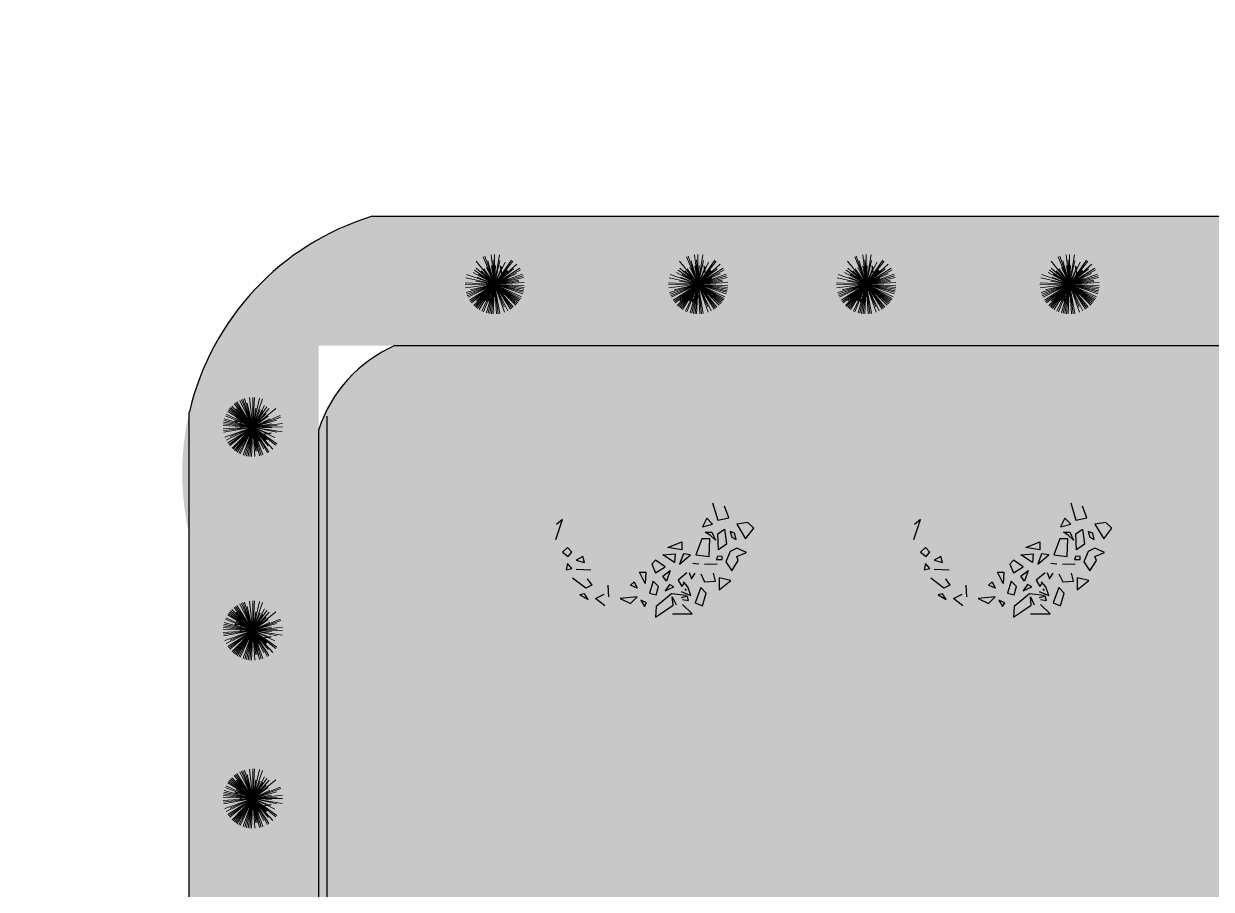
# Model space of a CAD drawing. Header units: millimetres. Extents: x -1544140 to 7445918, y -1294905 to 2019878.
# Drawn here: x 2047460 to 2049811, y 28277 to 29990 of the extents above; entities that cross this region are included whole.
import ezdxf

# ---------------------------------------------------------------- set-up
doc = ezdxf.new("R2010")
doc.units = ezdxf.units.MM
doc.header["$MEASUREMENT"] = 0
doc.layers.add('marc det', color=74, linetype='Continuous', lineweight=18)
picture_1 = doc.add_image_def('image5.png', size_in_pixel=(1482, 826))

msp = doc.modelspace()

# ---------------------------------------------------------------- hatches: boundary and pattern name
at = {"true_color": 0x8dc133, "transparency": 33554687}
h = msp.add_hatch(color=65, dxfattribs=at)
h.dxf.hatch_style = 1
h.paths.add_polyline_path([(2051695.9, 26910.2, -0.388077), (2051418.7, 26598), (2048355.9, 26598, -0.416277), (2047787.9, 27008.6), (2047787.9, 28978.7, -0.394381), (2048149.8, 29609), (2051192.1, 29609, -0.352206), (2051695.9, 29213.3)])
h.paths.add_polyline_path([(2048044, 26854.1), (2048044, 29352.9), (2051439.8, 29352.9), (2051439.8, 26854.1)], flags=16)
at = {"true_color": 0xb8d93f, "transparency": 33554687}
h = msp.add_hatch(color=63, dxfattribs=at)
h.dxf.hatch_style = 1
h.paths.add_polyline_path([(2051399.8, 26854.1, 0.351898), (2051439.8, 26907.7), (2051439.8, 29178.9, 0.326949), (2051193.8, 29352.9), (2048194.7, 29352.9, 0.386529), (2048044, 29013.2), (2048044, 27032.3, 0.417198), (2048331.2, 26854.1)])
at = {"layer": 'marc det'}
for points in [[(2048607, 29178.9), (2048568.5, 29168.5), (2048555.8, 29152.3), (2048532.6, 29119.7), (2048508.2, 29116.8), (2048504.9, 29088.7), (2048514.3, 29076.8), (2048507.3, 29058.9), (2048480.3, 29008.3), (2048489, 28990.8), (2048503.8, 28969), (2048504.1, 28949.8), (2048474.6, 28938.5), (2048515.7, 28935.6), (2048510.6, 28916.7), (2048523.9, 28902.9), (2048525.6, 28885.3), (2048545.8, 28863.2), (2048552.4, 28838.4), (2048571.1, 28824.2), (2048584.6, 28826.9), (2048602.5, 28816.7), (2048610.6, 28793.5), (2048616.3, 28764.4), (2048622.6, 28786.3), (2048642, 28803.8), (2048666.4, 28796.3), (2048682.6, 28785.7), (2048702.4, 28792.3), (2048723.5, 28792.4), (2048737.1, 28777.2), (2048742.4, 28794.7), (2048764.6, 28807.3), (2048787.7, 28806.4), (2048811.8, 28818), (2048819.1, 28834.5), (2048831.9, 28841.2), (2048848.9, 28844.5), (2048854.9, 28867.7), (2048866.4, 28880.9), (2048897.4, 28884.3), (2048921.3, 28879.4), (2048900.9, 28893.2), (2048885.7, 28908.1), (2048886.5, 28922), (2048900.3, 28941.2), (2048911.7, 28964), (2048909.7, 28982.9), (2048913, 29028.9), (2048951.3, 29048.8), (2048904.4, 29045.7), (2048891.4, 29067.2), (2048889.2, 29087.4), (2048875, 29114.8), (2048858, 29129.3), (2048850.2, 29151.1), (2048832.8, 29158.7), (2048810.3, 29174.9), (2048791.7, 29173.1), (2048792.2, 29204.3), (2048772.3, 29179.8), (2048765, 29199), (2048755.3, 29203.9), (2048731.7, 29210.8), (2048726.8, 29205.2), (2048683.4, 29202.1), (2048671.4, 29209.4), (2048650.1, 29201.1), (2048633.8, 29203.4), (2048617.3, 29224.8), (2048601.9, 29249.3), (2048608.3, 29225.8), (2048614.8, 29192.8)], [(2049315.7, 29178.9), (2049277.2, 29168.5), (2049264.6, 29152.3), (2049241.4, 29119.7), (2049217, 29116.8), (2049213.7, 29088.7), (2049223.1, 29076.8), (2049216, 29058.9), (2049189, 29008.3), (2049197.7, 28990.8), (2049212.6, 28969), (2049212.8, 28949.8), (2049183.4, 28938.5), (2049224.4, 28935.6), (2049219.3, 28916.7), (2049232.6, 28902.9), (2049234.3, 28885.3), (2049254.5, 28863.2), (2049261.2, 28838.4), (2049279.8, 28824.2), (2049293.4, 28826.9), (2049311.2, 28816.7), (2049319.3, 28793.5), (2049325, 28764.4), (2049331.3, 28786.3), (2049350.7, 28803.8), (2049375.1, 28796.3), (2049391.3, 28785.7), (2049411.1, 28792.3), (2049432.3, 28792.4), (2049445.8, 28777.2), (2049451.2, 28794.7), (2049473.3, 28807.3), (2049496.4, 28806.4), (2049520.6, 28818), (2049527.9, 28834.5), (2049540.7, 28841.2), (2049557.6, 28844.5), (2049563.6, 28867.7), (2049575.1, 28880.9), (2049606.1, 28884.3), (2049630, 28879.4), (2049609.7, 28893.2), (2049594.4, 28908.1), (2049595.2, 28922), (2049609, 28941.2), (2049620.4, 28964), (2049618.5, 28982.9), (2049621.7, 29028.9), (2049660.1, 29048.8), (2049613.1, 29045.7), (2049600.1, 29067.2), (2049597.9, 29087.4), (2049583.7, 29114.8), (2049566.7, 29129.3), (2049558.9, 29151.1), (2049541.6, 29158.7), (2049519, 29174.9), (2049500.4, 29173.1), (2049500.9, 29204.3), (2049481.1, 29179.8), (2049473.8, 29199), (2049464, 29203.9), (2049440.5, 29210.8), (2049435.6, 29205.2), (2049392.1, 29202.1), (2049380.2, 29209.4), (2049358.9, 29201.1), (2049342.6, 29203.4), (2049326, 29224.8), (2049310.7, 29249.3), (2049317, 29225.8), (2049323.5, 29192.8)]]:
    msp.add_hatch(color=102, dxfattribs=at).paths.add_polyline_path(points)

# ---------------------------------------------------------------- linework, layer by layer
at = {"color": 116, "lineweight": -2, "true_color": 0x136734}
for p, q in [((2048407.4, 29492.1), (2048404, 29510.9)), ((2048810.1, 29492.1), (2048806.8, 29510.9)), ((2049142.8, 29492.1), (2049139.5, 29510.9)), ((2049545.6, 29492.1), (2049542.3, 29510.9)), ((2047931.4, 29176.8), (2047950.2, 29180.2)), ((2047931.4, 28774.1), (2047950.2, 28777.4)), ((2047931.4, 28441.4), (2047950.2, 28444.7))]:
    msp.add_line(p, q, dxfattribs=at)
at = {"color": 116, "true_color": 0x136734}
for p, q in [((2048381.2, 29463.1), (2048381.2, 29438.2)), ((2048784, 29463.1), (2048784, 29438.2)), ((2049116.7, 29463.1), (2049116.7, 29438.2)), ((2049519.4, 29463.1), (2049519.4, 29438.2)), ((2048368.8, 29450.6), (2048393.7, 29450.6)), ((2048771.5, 29450.6), (2048796.4, 29450.6)), ((2049104.2, 29450.6), (2049129.1, 29450.6)), ((2049507, 29450.6), (2049531.9, 29450.6)), ((2047902.3, 29203), (2047877.4, 29203)), ((2047889.9, 29215.4), (2047889.9, 29190.5)), ((2047902.3, 28800.2), (2047877.4, 28800.2)), ((2047889.9, 28812.7), (2047889.9, 28787.8)), ((2047902.3, 28467.5), (2047877.4, 28467.5)), ((2047889.9, 28480), (2047889.9, 28455.1))]:
    msp.add_line(p, q, dxfattribs=at)
at = {"color": 96}
for p, q in [((2048823.8, 29041.7), (2048834, 29007.8)), ((2048855.7, 29012.3), (2048847, 29034.9)), ((2049532.6, 29041.7), (2049542.7, 29007.8)), ((2049564.5, 29012.3), (2049555.8, 29034.9)), ((2048513.3, 28969.3), (2048526.3, 29008.9)), ((2048526.3, 29008.9), (2048514.7, 28998.7)), ((2048812.2, 29011.2), (2048803.5, 28994.2)), ((2048823.8, 28999.9), (2048812.2, 29011.2)), ((2048834, 29007.8), (2048855.7, 29012.3)), ((2049222, 28969.3), (2049235.1, 29008.9)), ((2049235.1, 29008.9), (2049223.4, 28998.7)), ((2049520.9, 29011.2), (2049512.2, 28994.2)), ((2049532.6, 28999.9), (2049520.9, 29011.2)), ((2049542.7, 29007.8), (2049564.5, 29012.3)), ((2048803.5, 28994.2), (2048823.8, 28999.9)), ((2048809.3, 28984), (2048822.4, 28984)), ((2048819.5, 28977.2), (2048809.3, 28984)), ((2048822.4, 28984), (2048829.6, 28968.2)), ((2048834, 28980.6), (2048847, 28989.7)), ((2048847, 28989.7), (2048851.4, 28960.2)), ((2048867.4, 28981.7), (2048858.7, 28985.1)), ((2048858.7, 28985.1), (2048861.6, 28973.8)), ((2048893.5, 29003.2), (2048871.7, 28999.9)), ((2048871.7, 28999.9), (2048889.1, 28970.4)), ((2048889.1, 28970.4), (2048905.1, 28991.9)), ((2048905.1, 28991.9), (2048893.5, 29003.2)), ((2049512.2, 28994.2), (2049532.6, 28999.9)), ((2049518, 28984), (2049531.1, 28984)), ((2049528.2, 28977.2), (2049518, 28984)), ((2049531.1, 28984), (2049538.4, 28968.2)), ((2049542.7, 28980.6), (2049555.8, 28989.7)), ((2049555.8, 28989.7), (2049560.1, 28960.2)), ((2049576.1, 28981.7), (2049567.4, 28985.1)), ((2049567.4, 28985.1), (2049570.3, 28973.8)), ((2049602.2, 29003.2), (2049580.5, 28999.9)), ((2049580.5, 28999.9), (2049597.9, 28970.4)), ((2049597.9, 28970.4), (2049613.8, 28991.9)), ((2049613.8, 28991.9), (2049602.2, 29003.2)), ((2048735.3, 28953.4), (2048762.9, 28964.8)), ((2048762.9, 28964.8), (2048762.9, 28948.9)), ((2048802.1, 28970.4), (2048790.4, 28938.7)), ((2048818, 28970.4), (2048802.1, 28970.4)), ((2048816.6, 28935.3), (2048818, 28970.4)), ((2048829.6, 28968.2), (2048819.5, 28977.2)), ((2048835.4, 28948.9), (2048834, 28980.6)), ((2048851.4, 28960.2), (2048835.4, 28948.9)), ((2048861.6, 28973.8), (2048870.3, 28969.3)), ((2048870.3, 28969.3), (2048867.4, 28981.7)), ((2049444, 28953.4), (2049471.6, 28964.8)), ((2049471.6, 28964.8), (2049471.6, 28948.9)), ((2049510.8, 28970.4), (2049499.2, 28938.7)), ((2049526.8, 28970.4), (2049510.8, 28970.4)), ((2049525.3, 28935.3), (2049526.8, 28970.4)), ((2049538.4, 28968.2), (2049528.2, 28977.2)), ((2049544.2, 28948.9), (2049542.7, 28980.6)), ((2049560.1, 28960.2), (2049544.2, 28948.9)), ((2049570.3, 28973.8), (2049579, 28969.3)), ((2049579, 28969.3), (2049576.1, 28981.7)), ((2048536.5, 28953.4), (2048526.3, 28944.4)), ((2048526.3, 28944.4), (2048537.9, 28935.3)), ((2048545.2, 28944.4), (2048536.5, 28953.4)), ((2048537.9, 28935.3), (2048545.2, 28944.4)), ((2048725.1, 28938.7), (2048749.8, 28941)), ((2048748.4, 28924), (2048725.1, 28938.7)), ((2048762.9, 28948.9), (2048735.3, 28953.4)), ((2048749.8, 28941), (2048748.4, 28924)), ((2048765.8, 28941), (2048758.5, 28920.6)), ((2048758.5, 28920.6), (2048780.3, 28938.7)), ((2048780.3, 28938.7), (2048765.8, 28941)), ((2048790.4, 28938.7), (2048816.6, 28935.3)), ((2048858.7, 28945.5), (2048849.9, 28925.1)), ((2048871.7, 28952.3), (2048858.7, 28945.5)), ((2048890.6, 28943.2), (2048871.7, 28952.3)), ((2048871.7, 28935.3), (2048890.6, 28943.2)), ((2049245.2, 28953.4), (2049235.1, 28944.4)), ((2049235.1, 28944.4), (2049246.7, 28935.3)), ((2049253.9, 28944.4), (2049245.2, 28953.4)), ((2049246.7, 28935.3), (2049253.9, 28944.4)), ((2049433.9, 28938.7), (2049458.6, 28941)), ((2049457.1, 28924), (2049433.9, 28938.7)), ((2049471.6, 28948.9), (2049444, 28953.4)), ((2049458.6, 28941), (2049457.1, 28924)), ((2049474.5, 28941), (2049467.3, 28920.6)), ((2049467.3, 28920.6), (2049489, 28938.7)), ((2049489, 28938.7), (2049474.5, 28941)), ((2049499.2, 28938.7), (2049525.3, 28935.3)), ((2049567.4, 28945.5), (2049558.7, 28925.1)), ((2049580.5, 28952.3), (2049567.4, 28945.5)), ((2049599.3, 28943.2), (2049580.5, 28952.3)), ((2049580.5, 28935.3), (2049599.3, 28943.2)), ((2048536.5, 28921.7), (2048533.6, 28909.3)), ((2048545.2, 28911.6), (2048536.5, 28921.7)), ((2048567, 28935.3), (2048553.9, 28928.5)), ((2048553.9, 28928.5), (2048569.9, 28924)), ((2048569.9, 28924), (2048567, 28935.3)), ((2048710.6, 28928.5), (2048703.4, 28920.6)), ((2048703.4, 28920.6), (2048710.6, 28903.6)), ((2048729.5, 28914.9), (2048710.6, 28928.5)), ((2048710.6, 28903.6), (2048729.5, 28914.9)), ((2048796.3, 28920.6), (2048784.6, 28921.7)), ((2048832.5, 28920.6), (2048807.9, 28919.5)), ((2048834, 28936.4), (2048831.1, 28929.7)), ((2048831.1, 28929.7), (2048842.7, 28929.7)), ((2048842.7, 28935.3), (2048834, 28936.4)), ((2048842.7, 28929.7), (2048842.7, 28935.3)), ((2048849.9, 28925.1), (2048861.6, 28907)), ((2048861.6, 28907), (2048874.6, 28927.4)), ((2048874.6, 28927.4), (2048871.7, 28935.3)), ((2049245.2, 28921.7), (2049242.3, 28909.3)), ((2049253.9, 28911.6), (2049245.2, 28921.7)), ((2049275.7, 28935.3), (2049262.6, 28928.5)), ((2049262.6, 28928.5), (2049278.6, 28924)), ((2049278.6, 28924), (2049275.7, 28935.3)), ((2049419.4, 28928.5), (2049412.1, 28920.6)), ((2049412.1, 28920.6), (2049419.4, 28903.6)), ((2049438.2, 28914.9), (2049419.4, 28928.5)), ((2049419.4, 28903.6), (2049438.2, 28914.9)), ((2049505, 28920.6), (2049493.4, 28921.7)), ((2049541.3, 28920.6), (2049516.6, 28919.5)), ((2049542.7, 28936.4), (2049539.8, 28929.7)), ((2049539.8, 28929.7), (2049551.4, 28929.7)), ((2049551.4, 28935.3), (2049542.7, 28936.4)), ((2049551.4, 28929.7), (2049551.4, 28935.3)), ((2049558.7, 28925.1), (2049570.3, 28907)), ((2049570.3, 28907), (2049583.4, 28927.4)), ((2049583.4, 28927.4), (2049580.5, 28935.3)), ((2048533.6, 28909.3), (2048545.2, 28911.6)), ((2048572.8, 28873.2), (2048546.7, 28892.5)), ((2048553.9, 28910.4), (2048582.9, 28909.3)), ((2048575.7, 28891.3), (2048584.5, 28878.9)), ((2048690.3, 28882.1), (2048678.7, 28904.8)), ((2048678.7, 28904.8), (2048691.8, 28904.8)), ((2048691.8, 28904.8), (2048690.3, 28882.1)), ((2048725.1, 28896.8), (2048739.6, 28908.2)), ((2048732.4, 28886.7), (2048725.1, 28896.8)), ((2048739.6, 28908.2), (2048732.4, 28886.7)), ((2048773, 28903.6), (2048755.6, 28888.9)), ((2048777.5, 28903.8), (2048781.8, 28891.3)), ((2048781.8, 28891.3), (2048789.1, 28902.7)), ((2048800.7, 28901.5), (2048807.9, 28885.7)), ((2048829.7, 28886.8), (2048825.3, 28902.7)), ((2048860.1, 28887.8), (2048836.9, 28893.4)), ((2048836.9, 28893.4), (2048836.9, 28869.7)), ((2049242.3, 28909.3), (2049253.9, 28911.6)), ((2049281.6, 28873.2), (2049255.5, 28892.5)), ((2049262.6, 28910.4), (2049291.7, 28909.3)), ((2049284.5, 28891.3), (2049293.2, 28878.9)), ((2049399, 28882.1), (2049387.4, 28904.8)), ((2049387.4, 28904.8), (2049400.5, 28904.8)), ((2049400.5, 28904.8), (2049399, 28882.1)), ((2049433.9, 28896.8), (2049448.4, 28908.2)), ((2049441.1, 28886.7), (2049433.9, 28896.8)), ((2049448.4, 28908.2), (2049441.1, 28886.7)), ((2049481.8, 28903.6), (2049464.4, 28888.9)), ((2049486.2, 28903.8), (2049490.6, 28891.3)), ((2049490.6, 28891.3), (2049497.8, 28902.7)), ((2049509.4, 28901.5), (2049516.7, 28885.7)), ((2049538.4, 28886.8), (2049534.1, 28902.7)), ((2049568.8, 28887.8), (2049545.6, 28893.4)), ((2049545.6, 28893.4), (2049545.6, 28869.7)), ((2048584.5, 28878.9), (2048572.8, 28873.2)), ((2048616.3, 28878.7), (2048617.7, 28856.1)), ((2048661.3, 28878.7), (2048668.5, 28885.5)), ((2048674.4, 28873.1), (2048661.3, 28878.7)), ((2048668.5, 28885.5), (2048674.4, 28873.1)), ((2048706.3, 28886.7), (2048699, 28862.9)), ((2048716.4, 28876.5), (2048706.3, 28886.7)), ((2048712.1, 28859.5), (2048716.4, 28876.5)), ((2048738.2, 28879.9), (2048729.5, 28867.4)), ((2048729.5, 28867.4), (2048746.9, 28875.3)), ((2048746.9, 28875.3), (2048738.2, 28879.9)), ((2048755.6, 28888.9), (2048762.9, 28876.5)), ((2048761.5, 28866.4), (2048780.4, 28858.5)), ((2048762.9, 28876.5), (2048768.7, 28884.4)), ((2048774.6, 28875.5), (2048765.8, 28885.7)), ((2048768.7, 28871.9), (2048771.6, 28868.5)), ((2048780.4, 28858.5), (2048774.6, 28875.5)), ((2048800.7, 28874.3), (2048789.1, 28843.8)), ((2048810.8, 28863), (2048800.7, 28874.3)), ((2048807.9, 28885.7), (2048829.7, 28886.8)), ((2048836.9, 28869.7), (2048860.1, 28887.8)), ((2049293.2, 28878.9), (2049281.6, 28873.2)), ((2049325, 28878.7), (2049326.5, 28856.1)), ((2049370, 28878.7), (2049377.3, 28885.5)), ((2049383.1, 28873.1), (2049370, 28878.7)), ((2049377.3, 28885.5), (2049383.1, 28873.1)), ((2049415, 28886.7), (2049407.8, 28862.9)), ((2049425.2, 28876.5), (2049415, 28886.7)), ((2049420.8, 28859.5), (2049425.2, 28876.5)), ((2049446.9, 28879.9), (2049438.2, 28867.4)), ((2049438.2, 28867.4), (2049455.7, 28875.3)), ((2049455.7, 28875.3), (2049446.9, 28879.9)), ((2049464.4, 28888.9), (2049471.6, 28876.5)), ((2049470.2, 28866.4), (2049489.1, 28858.5)), ((2049471.6, 28876.5), (2049477.4, 28884.4)), ((2049483.3, 28875.5), (2049474.6, 28885.7)), ((2049477.4, 28871.9), (2049480.3, 28868.5)), ((2049489.1, 28858.5), (2049483.3, 28875.5)), ((2049509.4, 28874.3), (2049497.8, 28843.8)), ((2049519.6, 28863), (2049509.4, 28874.3)), ((2049516.7, 28885.7), (2049538.4, 28886.8)), ((2049545.6, 28869.7), (2049568.8, 28887.8)), ((2048569.9, 28861.9), (2048561.2, 28859.6)), ((2048561.2, 28859.6), (2048577.2, 28850.6)), ((2048577.2, 28850.6), (2048569.9, 28861.9)), ((2048591.7, 28852.8), (2048609.1, 28860.8)), ((2048610.6, 28838.1), (2048591.7, 28852.8)), ((2048674.4, 28856.1), (2048641, 28852.7)), ((2048641, 28852.7), (2048661.3, 28842.5)), ((2048661.3, 28842.5), (2048674.4, 28856.1)), ((2048693.2, 28843.6), (2048681.6, 28849.3)), ((2048681.6, 28849.3), (2048688.9, 28836.9)), ((2048688.9, 28836.9), (2048693.2, 28843.6)), ((2048699, 28862.9), (2048712.1, 28859.5)), ((2048742.5, 28861.7), (2048712.1, 28836.9)), ((2048771.6, 28858.4), (2048742.5, 28861.7)), ((2048745.5, 28839.1), (2048744, 28856.1)), ((2048744, 28856.1), (2048751.3, 28840.2)), ((2048773.1, 28857.4), (2048761.5, 28854)), ((2048764.4, 28850.6), (2048776, 28848.3)), ((2048776, 28848.3), (2048773.1, 28857.4)), ((2048789.1, 28843.8), (2048803.6, 28838.1)), ((2048803.6, 28838.1), (2048810.8, 28863)), ((2049278.7, 28861.9), (2049270, 28859.6)), ((2049270, 28859.6), (2049285.9, 28850.6)), ((2049285.9, 28850.6), (2049278.7, 28861.9)), ((2049300.5, 28852.8), (2049317.9, 28860.8)), ((2049319.3, 28838.1), (2049300.5, 28852.8)), ((2049383.1, 28856.1), (2049349.7, 28852.7)), ((2049349.7, 28852.7), (2049370, 28842.5)), ((2049370, 28842.5), (2049383.1, 28856.1)), ((2049402, 28843.6), (2049390.3, 28849.3)), ((2049390.3, 28849.3), (2049397.6, 28836.9)), ((2049397.6, 28836.9), (2049402, 28843.6)), ((2049407.8, 28862.9), (2049420.8, 28859.5)), ((2049451.3, 28861.7), (2049420.8, 28836.9)), ((2049480.3, 28858.4), (2049451.3, 28861.7)), ((2049454.2, 28839.1), (2049452.7, 28856.1)), ((2049452.7, 28856.1), (2049460, 28840.2)), ((2049481.9, 28857.4), (2049470.2, 28854)), ((2049473.1, 28850.6), (2049484.8, 28848.3)), ((2049484.8, 28848.3), (2049481.9, 28857.4)), ((2049497.8, 28843.8), (2049512.3, 28838.1)), ((2049512.3, 28838.1), (2049519.6, 28863)), ((2048710.6, 28815.3), (2048745.5, 28839.1)), ((2048712.1, 28836.9), (2048710.6, 28815.3)), ((2048744.1, 28822.3), (2048783.3, 28822.3)), ((2048783.3, 28822.3), (2048764.4, 28840.4)), ((2049419.4, 28815.3), (2049454.2, 28839.1)), ((2049420.8, 28836.9), (2049419.4, 28815.3)), ((2049452.8, 28822.3), (2049492, 28822.3)), ((2049492, 28822.3), (2049473.1, 28840.4))]:
    msp.add_line(p, q, dxfattribs=at)
for points in [[(2048149.8, 29609), (2051203.8, 29609)], [(2048194.7, 29352.9), (2051203.8, 29352.9)], [(2047787.9, 27008.6), (2047787.9, 29221.7)], [(2048060.4, 29213.3), (2048060.4, 26901.4)], [(2048044, 27032.3), (2048044, 29187.2)]]:
    msp.add_lwpolyline(points)
for radius, start, end in [(532.4, 107.0974, 166.8092), (276.3, 113.8167, 161.6515)]:
    msp.add_arc((2048306.3, 29100.2), radius, start, end)
at = {"layer": 'marc det', "color": 116, "true_color": 0x136734}
for p, q in [((2048392.3, 29474.5), (2048369.5, 29528.6)), ((2048392.3, 29474.5), (2048372.6, 29529.8)), ((2048392.3, 29474.5), (2048385.4, 29532.8)), ((2048392.3, 29474.5), (2048392, 29533.2)), ((2048392.3, 29474.5), (2048401.8, 29532.4)), ((2048795.1, 29474.5), (2048772.3, 29528.6)), ((2048795.1, 29474.5), (2048775.3, 29529.8)), ((2048795.1, 29474.5), (2048788.2, 29532.8)), ((2048795.1, 29474.5), (2048794.7, 29533.2)), ((2048795.1, 29474.5), (2048804.6, 29532.4)), ((2049127.8, 29474.5), (2049105, 29528.6)), ((2049127.8, 29474.5), (2049108.1, 29529.8)), ((2049127.8, 29474.5), (2049120.9, 29532.8)), ((2049127.8, 29474.5), (2049127.4, 29533.2)), ((2049127.8, 29474.5), (2049137.3, 29532.4)), ((2049530.5, 29474.5), (2049507.7, 29528.6)), ((2049530.5, 29474.5), (2049510.8, 29529.8)), ((2049530.5, 29474.5), (2049523.6, 29532.8)), ((2049530.5, 29474.5), (2049530.2, 29533.2)), ((2049530.5, 29474.5), (2049540, 29532.4)), ((2048392.3, 29474.5), (2048352.5, 29502.4)), ((2048352.5, 29502.4), (2048392.3, 29474.5)), ((2048392.3, 29474.5), (2048355.4, 29520.2)), ((2048392.3, 29474.5), (2048355.9, 29506.6)), ((2048392.3, 29474.5), (2048365.8, 29500.7)), ((2048392.3, 29474.5), (2048370.6, 29504.7)), ((2048392.3, 29474.5), (2048376, 29507.9)), ((2048392.3, 29474.5), (2048378.6, 29520.9)), ((2048392.3, 29474.5), (2048385.9, 29511)), ((2048392.3, 29474.5), (2048389.3, 29522.7)), ((2048391.8, 29473.8), (2048425.5, 29521.9)), ((2048425.5, 29521.9), (2048391.8, 29473.8)), ((2048391.8, 29473.8), (2048428.1, 29520)), ((2048392.3, 29474.5), (2048402.8, 29521.6)), ((2048392.3, 29474.5), (2048413, 29518)), ((2048392.3, 29474.5), (2048435.9, 29513.9)), ((2048392.3, 29474.5), (2048394.2, 29511.5)), ((2048392.3, 29474.5), (2048406.3, 29508.7)), ((2048392.3, 29474.5), (2048441.9, 29506)), ((2048392.3, 29474.5), (2048429.8, 29504.7)), ((2048392.3, 29474.5), (2048443.6, 29503.2)), ((2048392.3, 29474.5), (2048416.8, 29502.2)), ((2048392.3, 29474.5), (2048418.3, 29500.8)), ((2048795.1, 29474.5), (2048755.3, 29502.4)), ((2048755.3, 29502.4), (2048795.1, 29474.5)), ((2048795.1, 29474.5), (2048758.2, 29520.2)), ((2048795.1, 29474.5), (2048758.7, 29506.6)), ((2048795.1, 29474.5), (2048768.5, 29500.7)), ((2048795.1, 29474.5), (2048773.3, 29504.7)), ((2048795.1, 29474.5), (2048778.7, 29507.9)), ((2048795.1, 29474.5), (2048781.4, 29520.9)), ((2048795.1, 29474.5), (2048788.6, 29511)), ((2048795.1, 29474.5), (2048792.1, 29522.7)), ((2048794.5, 29473.8), (2048828.2, 29521.9)), ((2048828.2, 29521.9), (2048794.5, 29473.8)), ((2048794.5, 29473.8), (2048830.9, 29520)), ((2048795.1, 29474.5), (2048805.5, 29521.6)), ((2048795.1, 29474.5), (2048815.7, 29518)), ((2048795.1, 29474.5), (2048838.6, 29513.9)), ((2048795.1, 29474.5), (2048796.9, 29511.5)), ((2048795.1, 29474.5), (2048809, 29508.7)), ((2048795.1, 29474.5), (2048844.6, 29506)), ((2048795.1, 29474.5), (2048832.6, 29504.7)), ((2048795.1, 29474.5), (2048846.3, 29503.2)), ((2048795.1, 29474.5), (2048819.6, 29502.2)), ((2048795.1, 29474.5), (2048821.1, 29500.8)), ((2049127.8, 29474.5), (2049088, 29502.4)), ((2049088, 29502.4), (2049127.8, 29474.5)), ((2049127.8, 29474.5), (2049090.9, 29520.2)), ((2049127.8, 29474.5), (2049091.4, 29506.6)), ((2049127.8, 29474.5), (2049101.2, 29500.7)), ((2049127.8, 29474.5), (2049106, 29504.7)), ((2049127.8, 29474.5), (2049111.4, 29507.9)), ((2049127.8, 29474.5), (2049114.1, 29520.9)), ((2049127.8, 29474.5), (2049121.3, 29511)), ((2049127.8, 29474.5), (2049124.8, 29522.7)), ((2049127.2, 29473.8), (2049160.9, 29521.9)), ((2049160.9, 29521.9), (2049127.2, 29473.8)), ((2049127.2, 29473.8), (2049163.6, 29520)), ((2049127.8, 29474.5), (2049138.2, 29521.6)), ((2049127.8, 29474.5), (2049148.5, 29518)), ((2049127.8, 29474.5), (2049171.3, 29513.9)), ((2049127.8, 29474.5), (2049129.6, 29511.5)), ((2049127.8, 29474.5), (2049141.7, 29508.7)), ((2049127.8, 29474.5), (2049177.3, 29506)), ((2049127.8, 29474.5), (2049165.3, 29504.7)), ((2049127.8, 29474.5), (2049179, 29503.2)), ((2049127.8, 29474.5), (2049152.3, 29502.2)), ((2049127.8, 29474.5), (2049153.8, 29500.8)), ((2049530.5, 29474.5), (2049490.7, 29502.4)), ((2049490.7, 29502.4), (2049530.5, 29474.5)), ((2049530.5, 29474.5), (2049493.6, 29520.2)), ((2049530.5, 29474.5), (2049494.1, 29506.6)), ((2049530.5, 29474.5), (2049504, 29500.7)), ((2049530.5, 29474.5), (2049508.8, 29504.7)), ((2049530.5, 29474.5), (2049514.2, 29507.9)), ((2049530.5, 29474.5), (2049516.9, 29520.9)), ((2049530.5, 29474.5), (2049524.1, 29511)), ((2049530.5, 29474.5), (2049527.5, 29522.7)), ((2049530, 29473.8), (2049563.7, 29521.9)), ((2049563.7, 29521.9), (2049530, 29473.8)), ((2049530, 29473.8), (2049566.3, 29520)), ((2049530.5, 29474.5), (2049541, 29521.6)), ((2049530.5, 29474.5), (2049551.2, 29518)), ((2049530.5, 29474.5), (2049574.1, 29513.9)), ((2049530.5, 29474.5), (2049532.4, 29511.5)), ((2049530.5, 29474.5), (2049544.5, 29508.7)), ((2049530.5, 29474.5), (2049580.1, 29506)), ((2049530.5, 29474.5), (2049568, 29504.7)), ((2049530.5, 29474.5), (2049581.8, 29503.2)), ((2049530.5, 29474.5), (2049555, 29502.2)), ((2049530.5, 29474.5), (2049556.5, 29500.8)), ((2048392.3, 29474.5), (2048333.7, 29477.4)), ((2048392.3, 29474.5), (2048335, 29487.2)), ((2048392.3, 29474.5), (2048336.8, 29493.5)), ((2048392.3, 29474.5), (2048349.6, 29497.7)), ((2048392.3, 29474.5), (2048355.3, 29480.5)), ((2048392.3, 29474.5), (2048357.6, 29488.6)), ((2048392.3, 29474.5), (2048360.5, 29494.2)), ((2048392.3, 29474.5), (2048435.7, 29495.6)), ((2048392.3, 29474.5), (2048447.7, 29494.2)), ((2048392.3, 29474.5), (2048448.7, 29491.1)), ((2048392.3, 29474.5), (2048449.5, 29487.9)), ((2048392.3, 29474.5), (2048419.4, 29485.9)), ((2048392.3, 29474.5), (2048439.9, 29482.8)), ((2048392.3, 29474.5), (2048440.3, 29480.1)), ((2048392.3, 29474.5), (2048451, 29478.1)), ((2048795.1, 29474.5), (2048736.4, 29477.4)), ((2048795.1, 29474.5), (2048737.7, 29487.2)), ((2048795.1, 29474.5), (2048739.5, 29493.5)), ((2048795.1, 29474.5), (2048752.3, 29497.7)), ((2048795.1, 29474.5), (2048758, 29480.5)), ((2048795.1, 29474.5), (2048760.4, 29488.6)), ((2048795.1, 29474.5), (2048763.3, 29494.2)), ((2048795.1, 29474.5), (2048838.4, 29495.6)), ((2048795.1, 29474.5), (2048850.4, 29494.2)), ((2048795.1, 29474.5), (2048851.4, 29491.1)), ((2048795.1, 29474.5), (2048852.3, 29487.9)), ((2048795.1, 29474.5), (2048822.1, 29485.9)), ((2048795.1, 29474.5), (2048842.6, 29482.8)), ((2048795.1, 29474.5), (2048843, 29480.1)), ((2048795.1, 29474.5), (2048853.7, 29478.1)), ((2049127.8, 29474.5), (2049069.1, 29477.4)), ((2049127.8, 29474.5), (2049070.4, 29487.2)), ((2049127.8, 29474.5), (2049072.2, 29493.5)), ((2049127.8, 29474.5), (2049085, 29497.7)), ((2049127.8, 29474.5), (2049090.7, 29480.5)), ((2049127.8, 29474.5), (2049093.1, 29488.6)), ((2049127.8, 29474.5), (2049096, 29494.2)), ((2049127.8, 29474.5), (2049171.1, 29495.6)), ((2049127.8, 29474.5), (2049183.1, 29494.2)), ((2049127.8, 29474.5), (2049184.1, 29491.1)), ((2049127.8, 29474.5), (2049185, 29487.9)), ((2049127.8, 29474.5), (2049154.8, 29485.9)), ((2049127.8, 29474.5), (2049175.3, 29482.8)), ((2049127.8, 29474.5), (2049175.7, 29480.1)), ((2049127.8, 29474.5), (2049186.4, 29478.1)), ((2049530.5, 29474.5), (2049471.9, 29477.4)), ((2049530.5, 29474.5), (2049473.2, 29487.2)), ((2049530.5, 29474.5), (2049475, 29493.5)), ((2049530.5, 29474.5), (2049487.8, 29497.7)), ((2049530.5, 29474.5), (2049493.5, 29480.5)), ((2049530.5, 29474.5), (2049495.8, 29488.6)), ((2049530.5, 29474.5), (2049498.7, 29494.2)), ((2049530.5, 29474.5), (2049573.9, 29495.6)), ((2049530.5, 29474.5), (2049585.9, 29494.2)), ((2049530.5, 29474.5), (2049586.9, 29491.1)), ((2049530.5, 29474.5), (2049587.7, 29487.9)), ((2049530.5, 29474.5), (2049557.6, 29485.9)), ((2049530.5, 29474.5), (2049578.1, 29482.8)), ((2049530.5, 29474.5), (2049578.5, 29480.1)), ((2049530.5, 29474.5), (2049589.2, 29478.1)), ((2048392.3, 29474.5), (2048333.6, 29474.1)), ((2048392.3, 29474.5), (2048334, 29467.5)), ((2048392.3, 29474.5), (2048336, 29457.9)), ((2048392.3, 29474.5), (2048337, 29454.7)), ((2048392.3, 29474.5), (2048338.2, 29451.7)), ((2048392.3, 29474.5), (2048339.6, 29448.7)), ((2048392.3, 29474.5), (2048342.8, 29442.9)), ((2048392.3, 29474.5), (2048344.6, 29440.2)), ((2048392.3, 29474.5), (2048344.8, 29463.3)), ((2048392.3, 29474.5), (2048346.6, 29437.6)), ((2048392.3, 29474.5), (2048351, 29432.7)), ((2048392.3, 29474.5), (2048353.5, 29430.4)), ((2048392.3, 29474.5), (2048356, 29428.3)), ((2048392.3, 29474.5), (2048356.1, 29441.7)), ((2048358.6, 29426.4), (2048392.3, 29474.5)), ((2048392.3, 29474.5), (2048358.6, 29426.4)), ((2048392.3, 29474.5), (2048361.4, 29424.5)), ((2048392.3, 29474.5), (2048367.2, 29421.4)), ((2048392.3, 29474.5), (2048370.2, 29420.1)), ((2048392.3, 29474.5), (2048374.3, 29441.4)), ((2048392.3, 29474.5), (2048376.4, 29417.9)), ((2048392.3, 29474.5), (2048379.6, 29417.1)), ((2048392.3, 29474.5), (2048382.8, 29416.5)), ((2048392.3, 29474.5), (2048386.1, 29416.1)), ((2048392.3, 29474.5), (2048389.4, 29415.8)), ((2048392.3, 29474.5), (2048451, 29471.5)), ((2048392.3, 29474.5), (2048412.1, 29419.1)), ((2048392.3, 29474.5), (2048399.3, 29416.1)), ((2048392.3, 29474.5), (2048402.5, 29416.6)), ((2048392.3, 29474.5), (2048396, 29415.8)), ((2048392.3, 29474.5), (2048411.2, 29429.6)), ((2048392.3, 29474.5), (2048418.1, 29421.7)), ((2048392.3, 29474.5), (2048423.9, 29424.9)), ((2048392.3, 29474.5), (2048426.6, 29426.8)), ((2048392.3, 29474.5), (2048429.2, 29428.8)), ((2048392.3, 29474.5), (2048434.1, 29433.2)), ((2048392.3, 29474.5), (2048436.4, 29435.6)), ((2048392.3, 29474.5), (2048438.5, 29438.1)), ((2048440.4, 29440.8), (2048392.3, 29474.5)), ((2048392.3, 29474.5), (2048442.2, 29443.5)), ((2048392.3, 29474.5), (2048443.9, 29446.4)), ((2048392.3, 29474.5), (2048445.4, 29449.3)), ((2048392.3, 29474.5), (2048449.7, 29461.7)), ((2048392.3, 29474.5), (2048450.3, 29465)), ((2048392.3, 29474.5), (2048450.7, 29468.2)), ((2048392.3, 29474.5), (2048447.9, 29455.4)), ((2048392.3, 29474.5), (2048448.9, 29458.5)), ((2048795.1, 29474.5), (2048736.3, 29474.1)), ((2048795.1, 29474.5), (2048736.8, 29467.5)), ((2048795.1, 29474.5), (2048738.7, 29457.9)), ((2048795.1, 29474.5), (2048739.8, 29454.7)), ((2048795.1, 29474.5), (2048740.9, 29451.7)), ((2048795.1, 29474.5), (2048742.3, 29448.7)), ((2048795.1, 29474.5), (2048745.5, 29442.9)), ((2048795.1, 29474.5), (2048747.4, 29440.2)), ((2048795.1, 29474.5), (2048747.5, 29463.3)), ((2048795.1, 29474.5), (2048749.4, 29437.6)), ((2048795.1, 29474.5), (2048753.8, 29432.7)), ((2048795.1, 29474.5), (2048756.2, 29430.4)), ((2048795.1, 29474.5), (2048758.7, 29428.3)), ((2048795.1, 29474.5), (2048758.8, 29441.7)), ((2048761.4, 29426.4), (2048795.1, 29474.5)), ((2048795.1, 29474.5), (2048761.4, 29426.4)), ((2048795.1, 29474.5), (2048764.1, 29424.5)), ((2048795.1, 29474.5), (2048769.9, 29421.4)), ((2048795.1, 29474.5), (2048772.9, 29420.1)), ((2048795.1, 29474.5), (2048777.1, 29441.4)), ((2048795.1, 29474.5), (2048779.2, 29417.9)), ((2048795.1, 29474.5), (2048782.4, 29417.1)), ((2048795.1, 29474.5), (2048785.6, 29416.5)), ((2048795.1, 29474.5), (2048788.9, 29416.1)), ((2048795.1, 29474.5), (2048792.1, 29415.8)), ((2048795.1, 29474.5), (2048853.7, 29471.5)), ((2048795.1, 29474.5), (2048814.8, 29419.1)), ((2048795.1, 29474.5), (2048802, 29416.1)), ((2048795.1, 29474.5), (2048805.3, 29416.6)), ((2048795.1, 29474.5), (2048798.7, 29415.8)), ((2048795.1, 29474.5), (2048814, 29429.6)), ((2048795.1, 29474.5), (2048820.9, 29421.7)), ((2048795.1, 29474.5), (2048826.6, 29424.9)), ((2048795.1, 29474.5), (2048829.4, 29426.8)), ((2048795.1, 29474.5), (2048832, 29428.8)), ((2048795.1, 29474.5), (2048836.9, 29433.2)), ((2048795.1, 29474.5), (2048839.1, 29435.6)), ((2048795.1, 29474.5), (2048841.2, 29438.1)), ((2048843.2, 29440.8), (2048795.1, 29474.5)), ((2048795.1, 29474.5), (2048845, 29443.5)), ((2048795.1, 29474.5), (2048846.7, 29446.4)), ((2048795.1, 29474.5), (2048848.1, 29449.3)), ((2048795.1, 29474.5), (2048852.4, 29461.7)), ((2048795.1, 29474.5), (2048853, 29465)), ((2048795.1, 29474.5), (2048853.5, 29468.2)), ((2048795.1, 29474.5), (2048850.6, 29455.4)), ((2048795.1, 29474.5), (2048851.6, 29458.5)), ((2049127.8, 29474.5), (2049069, 29474.1)), ((2049127.8, 29474.5), (2049069.5, 29467.5)), ((2049127.8, 29474.5), (2049071.4, 29457.9)), ((2049127.8, 29474.5), (2049072.5, 29454.7)), ((2049127.8, 29474.5), (2049073.6, 29451.7)), ((2049127.8, 29474.5), (2049075, 29448.7)), ((2049127.8, 29474.5), (2049078.2, 29442.9)), ((2049127.8, 29474.5), (2049080.1, 29440.2)), ((2049127.8, 29474.5), (2049080.2, 29463.3)), ((2049127.8, 29474.5), (2049082.1, 29437.6)), ((2049127.8, 29474.5), (2049086.5, 29432.7)), ((2049127.8, 29474.5), (2049088.9, 29430.4)), ((2049127.8, 29474.5), (2049091.4, 29428.3)), ((2049127.8, 29474.5), (2049091.5, 29441.7)), ((2049094.1, 29426.4), (2049127.8, 29474.5)), ((2049127.8, 29474.5), (2049094.1, 29426.4)), ((2049127.8, 29474.5), (2049096.8, 29424.5)), ((2049127.8, 29474.5), (2049102.6, 29421.4)), ((2049127.8, 29474.5), (2049105.6, 29420.1)), ((2049127.8, 29474.5), (2049109.8, 29441.4)), ((2049127.8, 29474.5), (2049111.9, 29417.9)), ((2049127.8, 29474.5), (2049115.1, 29417.1)), ((2049127.8, 29474.5), (2049118.3, 29416.5)), ((2049127.8, 29474.5), (2049121.6, 29416.1)), ((2049127.8, 29474.5), (2049124.8, 29415.8)), ((2049127.8, 29474.5), (2049186.4, 29471.5)), ((2049127.8, 29474.5), (2049147.5, 29419.1)), ((2049127.8, 29474.5), (2049134.7, 29416.1)), ((2049127.8, 29474.5), (2049138, 29416.6)), ((2049127.8, 29474.5), (2049131.4, 29415.8)), ((2049127.8, 29474.5), (2049146.7, 29429.6)), ((2049127.8, 29474.5), (2049153.6, 29421.7)), ((2049127.8, 29474.5), (2049159.3, 29424.9)), ((2049127.8, 29474.5), (2049162.1, 29426.8)), ((2049127.8, 29474.5), (2049164.7, 29428.8)), ((2049127.8, 29474.5), (2049169.6, 29433.2)), ((2049127.8, 29474.5), (2049171.8, 29435.6)), ((2049127.8, 29474.5), (2049173.9, 29438.1)), ((2049175.9, 29440.8), (2049127.8, 29474.5)), ((2049127.8, 29474.5), (2049177.7, 29443.5)), ((2049127.8, 29474.5), (2049179.4, 29446.4)), ((2049127.8, 29474.5), (2049180.9, 29449.3)), ((2049127.8, 29474.5), (2049185.1, 29461.7)), ((2049127.8, 29474.5), (2049185.7, 29465)), ((2049127.8, 29474.5), (2049186.2, 29468.2)), ((2049127.8, 29474.5), (2049183.3, 29455.4)), ((2049127.8, 29474.5), (2049184.3, 29458.5)), ((2049530.5, 29474.5), (2049471.8, 29474.1)), ((2049530.5, 29474.5), (2049472.2, 29467.5)), ((2049530.5, 29474.5), (2049474.2, 29457.9)), ((2049530.5, 29474.5), (2049475.2, 29454.7)), ((2049530.5, 29474.5), (2049476.4, 29451.7)), ((2049530.5, 29474.5), (2049477.8, 29448.7)), ((2049530.5, 29474.5), (2049481, 29442.9)), ((2049530.5, 29474.5), (2049482.8, 29440.2)), ((2049530.5, 29474.5), (2049483, 29463.3)), ((2049530.5, 29474.5), (2049484.8, 29437.6)), ((2049530.5, 29474.5), (2049489.2, 29432.7)), ((2049530.5, 29474.5), (2049491.7, 29430.4)), ((2049530.5, 29474.5), (2049494.2, 29428.3)), ((2049530.5, 29474.5), (2049494.3, 29441.7)), ((2049496.8, 29426.4), (2049530.5, 29474.5)), ((2049530.5, 29474.5), (2049496.8, 29426.4)), ((2049530.5, 29474.5), (2049499.6, 29424.5)), ((2049530.5, 29474.5), (2049505.4, 29421.4)), ((2049530.5, 29474.5), (2049508.4, 29420.1)), ((2049530.5, 29474.5), (2049512.5, 29441.4)), ((2049530.5, 29474.5), (2049514.6, 29417.9)), ((2049530.5, 29474.5), (2049517.8, 29417.1)), ((2049530.5, 29474.5), (2049521, 29416.5)), ((2049530.5, 29474.5), (2049524.3, 29416.1)), ((2049530.5, 29474.5), (2049527.6, 29415.8)), ((2049530.5, 29474.5), (2049589.2, 29471.5)), ((2049530.5, 29474.5), (2049550.3, 29419.1)), ((2049530.5, 29474.5), (2049537.5, 29416.1)), ((2049530.5, 29474.5), (2049540.7, 29416.6)), ((2049530.5, 29474.5), (2049534.2, 29415.8)), ((2049530.5, 29474.5), (2049549.4, 29429.6)), ((2049530.5, 29474.5), (2049556.3, 29421.7)), ((2049530.5, 29474.5), (2049562.1, 29424.9)), ((2049530.5, 29474.5), (2049564.8, 29426.8)), ((2049530.5, 29474.5), (2049567.4, 29428.8)), ((2049530.5, 29474.5), (2049572.3, 29433.2)), ((2049530.5, 29474.5), (2049574.6, 29435.6)), ((2049530.5, 29474.5), (2049576.7, 29438.1)), ((2049578.6, 29440.8), (2049530.5, 29474.5)), ((2049530.5, 29474.5), (2049580.5, 29443.5)), ((2049530.5, 29474.5), (2049582.1, 29446.4)), ((2049530.5, 29474.5), (2049583.6, 29449.3)), ((2049530.5, 29474.5), (2049587.9, 29461.7)), ((2049530.5, 29474.5), (2049588.5, 29465)), ((2049530.5, 29474.5), (2049588.9, 29468.2)), ((2049530.5, 29474.5), (2049586.1, 29455.4)), ((2049530.5, 29474.5), (2049587.1, 29458.5)), ((2047913.7, 29191.9), (2047887.9, 29244.6)), ((2047913.7, 29191.9), (2047890.9, 29246)), ((2047913.7, 29191.9), (2047894, 29247.2)), ((2047913.7, 29191.9), (2047897.1, 29248.2)), ((2047913.7, 29191.9), (2047906.8, 29250.2)), ((2047913.7, 29191.9), (2047913.4, 29250.6)), ((2047913.7, 29191.9), (2047916.7, 29250.5)), ((2047913.7, 29191.9), (2047926.5, 29249.2)), ((2047913.7, 29191.9), (2047932.8, 29247.4)), ((2047913.7, 29191.9), (2047863.8, 29222.8)), ((2047865.6, 29225.6), (2047913.7, 29191.9)), ((2047913.7, 29191.9), (2047865.6, 29225.6)), ((2047913.7, 29191.9), (2047867.6, 29228.2)), ((2047913.7, 29191.9), (2047869.7, 29230.8)), ((2047913.7, 29191.9), (2047872, 29233.2)), ((2047913.7, 29191.9), (2047876.8, 29237.6)), ((2047913.7, 29191.9), (2047879.5, 29239.6)), ((2047913.7, 29191.9), (2047880.9, 29228.1)), ((2047913.7, 29191.9), (2047882.2, 29241.4)), ((2047913.7, 29191.9), (2047902.6, 29239.4)), ((2047913.7, 29191.9), (2047937, 29234.6)), ((2047913.7, 29191.9), (2047941.6, 29231.7)), ((2047941.6, 29231.7), (2047913.7, 29191.9)), ((2047913.7, 29191.9), (2047919.8, 29228.9)), ((2047913.7, 29191.9), (2047959.4, 29228.8)), ((2047913.7, 29191.9), (2047945.9, 29228.3)), ((2047913.7, 29191.9), (2047927.9, 29226.6)), ((2047913.7, 29191.9), (2047933.5, 29223.7)), ((2047913.7, 29191.9), (2047855.3, 29198.1)), ((2047913.7, 29191.9), (2047855.8, 29201.4)), ((2047913.7, 29191.9), (2047856.4, 29204.6)), ((2047913.7, 29191.9), (2047857.2, 29207.8)), ((2047913.7, 29191.9), (2047859.3, 29214)), ((2047913.7, 29191.9), (2047860.7, 29217)), ((2047913.7, 29191.9), (2047880.7, 29209.9)), ((2047913.7, 29191.9), (2047940, 29218.4)), ((2047913.7, 29191.9), (2047967.9, 29214.7)), ((2047913.7, 29191.9), (2047944, 29213.6)), ((2047913.7, 29191.9), (2047969.1, 29211.6)), ((2047913.7, 29191.9), (2047947.2, 29208.2)), ((2047913.7, 29191.9), (2047960.2, 29205.6)), ((2047913.7, 29191.9), (2047972.1, 29198.8)), ((2047913.7, 29191.9), (2047950.3, 29198.3)), ((2047913.7, 29191.9), (2047855.1, 29194.8)), ((2047913.7, 29191.9), (2047855.1, 29188.2)), ((2047913.7, 29191.9), (2047855.4, 29185)), ((2047913.7, 29191.9), (2047855.9, 29181.7)), ((2047913.7, 29191.9), (2047858.4, 29172.1)), ((2047913.7, 29191.9), (2047861, 29166.1)), ((2047913.7, 29191.9), (2047864.2, 29160.3)), ((2047913.7, 29191.9), (2047866, 29157.6)), ((2047913.7, 29191.9), (2047868, 29155)), ((2047913.7, 29191.9), (2047868.9, 29173)), ((2047913.7, 29191.9), (2047872.4, 29150.1)), ((2047913.7, 29191.9), (2047874.9, 29147.8)), ((2047913.7, 29191.9), (2047877.4, 29145.7)), ((2047880, 29143.8), (2047913.7, 29191.9)), ((2047913.7, 29191.9), (2047882.8, 29142)), ((2047913.7, 29191.9), (2047885.6, 29140.3)), ((2047913.7, 29191.9), (2047888.6, 29138.8)), ((2047913.7, 29191.9), (2047894.7, 29136.3)), ((2047913.7, 29191.9), (2047897.8, 29135.3)), ((2047913.7, 29191.9), (2047901, 29134.5)), ((2047913.7, 29191.9), (2047904.2, 29133.9)), ((2047913.7, 29191.9), (2047907.5, 29133.5)), ((2047913.7, 29191.9), (2047910.8, 29133.2)), ((2047913.1, 29192.4), (2047961.2, 29158.7)), ((2047913.1, 29192.4), (2047959.2, 29156.1)), ((2047961.2, 29158.7), (2047913.1, 29192.4)), ((2047913.7, 29191.9), (2047962, 29194.9)), ((2047913.7, 29191.9), (2047972.5, 29192.2)), ((2047913.7, 29191.9), (2047919.4, 29143.9)), ((2047913.7, 29191.9), (2047917.4, 29133.3)), ((2047913.7, 29191.9), (2047922.1, 29144.3)), ((2047913.7, 29191.9), (2047933.5, 29136.6)), ((2047913.7, 29191.9), (2047930.3, 29135.5)), ((2047913.7, 29191.9), (2047927.1, 29134.7)), ((2047913.7, 29191.9), (2047942.5, 29140.6)), ((2047913.7, 29191.9), (2047934.9, 29148.5)), ((2047913.7, 29191.9), (2047945.3, 29142.3)), ((2047913.7, 29191.9), (2047950.8, 29190)), ((2047913.7, 29191.9), (2047971.7, 29182.4)), ((2047913.7, 29191.9), (2047960.9, 29181.4)), ((2047913.7, 29191.9), (2047948, 29177.9)), ((2047913.7, 29191.9), (2047925.1, 29164.8)), ((2047913.7, 29191.9), (2047940, 29165.9)), ((2047913.7, 29191.9), (2047941.5, 29167.4)), ((2047913.7, 29191.9), (2047957.3, 29171.2)), ((2047913.7, 29191.9), (2047944, 29154.4)), ((2047913.7, 29191.9), (2047953.1, 29148.3)), ((2047913.7, 28789.1), (2047890.9, 28843.3)), ((2047913.7, 28789.1), (2047894, 28844.4)), ((2047913.7, 28789.1), (2047897.1, 28845.5)), ((2047913.7, 28789.1), (2047906.8, 28847.5)), ((2047913.7, 28789.1), (2047913.4, 28847.9)), ((2047913.7, 28789.1), (2047916.7, 28847.8)), ((2047913.7, 28789.1), (2047926.5, 28846.5)), ((2047913.7, 28789.1), (2047932.8, 28844.7)), ((2047913.7, 28789.1), (2047863.8, 28820.1)), ((2047865.6, 28822.8), (2047913.7, 28789.1)), ((2047913.7, 28789.1), (2047865.6, 28822.8)), ((2047913.7, 28789.1), (2047867.6, 28825.5)), ((2047913.7, 28789.1), (2047869.7, 28828)), ((2047913.7, 28789.1), (2047872, 28830.4)), ((2047913.7, 28789.1), (2047876.8, 28834.8)), ((2047913.7, 28789.1), (2047879.5, 28836.8)), ((2047913.7, 28789.1), (2047880.9, 28825.4)), ((2047913.7, 28789.1), (2047882.2, 28838.7)), ((2047913.7, 28789.1), (2047887.9, 28841.9)), ((2047913.7, 28789.1), (2047902.6, 28836.7)), ((2047913.7, 28789.1), (2047937, 28831.9)), ((2047913.7, 28789.1), (2047941.6, 28829)), ((2047941.6, 28829), (2047913.7, 28789.1)), ((2047913.7, 28789.1), (2047919.8, 28826.2)), ((2047913.7, 28789.1), (2047959.4, 28826)), ((2047913.7, 28789.1), (2047945.9, 28825.5)), ((2047913.7, 28789.1), (2047927.9, 28823.8)), ((2047913.7, 28789.1), (2047933.5, 28820.9)), ((2047913.7, 28789.1), (2047855.8, 28798.6)), ((2047913.7, 28789.1), (2047856.4, 28801.9)), ((2047913.7, 28789.1), (2047857.2, 28805)), ((2047913.7, 28789.1), (2047859.3, 28811.3)), ((2047913.7, 28789.1), (2047860.7, 28814.3)), ((2047913.7, 28789.1), (2047880.7, 28807.1)), ((2047913.7, 28789.1), (2047940, 28815.7)), ((2047913.7, 28789.1), (2047967.9, 28811.9)), ((2047913.7, 28789.1), (2047944, 28810.9)), ((2047913.7, 28789.1), (2047969.1, 28808.9)), ((2047913.7, 28789.1), (2047947.2, 28805.5)), ((2047913.7, 28789.1), (2047960.2, 28802.8)), ((2047913.7, 28789.1), (2047972.1, 28796)), ((2047913.7, 28789.1), (2047950.3, 28795.6)), ((2047913.7, 28789.1), (2047855.1, 28792.1)), ((2047913.7, 28789.1), (2047855.1, 28785.5)), ((2047913.7, 28789.1), (2047855.3, 28795.4)), ((2047913.7, 28789.1), (2047855.4, 28782.2)), ((2047913.7, 28789.1), (2047855.9, 28778.9)), ((2047913.7, 28789.1), (2047858.4, 28769.4)), ((2047913.7, 28789.1), (2047861, 28763.3)), ((2047913.7, 28789.1), (2047864.2, 28757.6)), ((2047913.7, 28789.1), (2047866, 28754.8)), ((2047913.7, 28789.1), (2047868, 28752.2)), ((2047913.7, 28789.1), (2047868.9, 28770.2)), ((2047913.7, 28789.1), (2047872.4, 28747.3)), ((2047913.7, 28789.1), (2047874.9, 28745.1)), ((2047913.7, 28789.1), (2047877.4, 28743)), ((2047880, 28741), (2047913.7, 28789.1)), ((2047913.7, 28789.1), (2047882.8, 28739.2)), ((2047913.7, 28789.1), (2047885.6, 28737.5)), ((2047913.7, 28789.1), (2047888.6, 28736.1)), ((2047913.7, 28789.1), (2047894.7, 28733.6)), ((2047913.7, 28789.1), (2047897.8, 28732.6)), ((2047913.7, 28789.1), (2047901, 28731.8)), ((2047913.7, 28789.1), (2047904.2, 28731.2)), ((2047913.7, 28789.1), (2047907.5, 28730.7)), ((2047913.7, 28789.1), (2047910.8, 28730.5)), ((2047913.1, 28789.7), (2047961.2, 28756)), ((2047913.1, 28789.7), (2047959.2, 28753.3)), ((2047961.2, 28756), (2047913.1, 28789.7)), ((2047913.7, 28789.1), (2047962, 28792.1)), ((2047913.7, 28789.1), (2047972.5, 28789.5)), ((2047913.7, 28789.1), (2047919.4, 28741.2)), ((2047913.7, 28789.1), (2047917.4, 28730.5)), ((2047913.7, 28789.1), (2047922.1, 28741.6)), ((2047913.7, 28789.1), (2047933.5, 28733.8)), ((2047913.7, 28789.1), (2047930.3, 28732.8)), ((2047913.7, 28789.1), (2047927.1, 28731.9)), ((2047913.7, 28789.1), (2047942.5, 28737.9)), ((2047913.7, 28789.1), (2047934.9, 28745.8)), ((2047913.7, 28789.1), (2047945.3, 28739.6)), ((2047913.7, 28789.1), (2047950.8, 28787.3)), ((2047913.7, 28789.1), (2047971.7, 28779.6)), ((2047913.7, 28789.1), (2047960.9, 28778.7)), ((2047913.7, 28789.1), (2047948, 28775.2)), ((2047913.7, 28789.1), (2047925.1, 28762.1)), ((2047913.7, 28789.1), (2047940, 28763.1)), ((2047913.7, 28789.1), (2047941.5, 28764.6)), ((2047913.7, 28789.1), (2047957.3, 28768.5)), ((2047913.7, 28789.1), (2047944, 28751.6)), ((2047913.7, 28789.1), (2047953.1, 28745.6)), ((2047913.7, 28456.4), (2047906.8, 28514.7)), ((2047913.7, 28456.4), (2047913.4, 28515.2)), ((2047913.7, 28456.4), (2047916.7, 28515.1)), ((2047913.7, 28456.4), (2047926.5, 28513.8)), ((2047865.6, 28490.1), (2047913.7, 28456.4)), ((2047913.7, 28456.4), (2047865.6, 28490.1)), ((2047913.7, 28456.4), (2047867.6, 28492.8)), ((2047913.7, 28456.4), (2047869.7, 28495.3)), ((2047913.7, 28456.4), (2047872, 28497.7)), ((2047913.7, 28456.4), (2047876.8, 28502.1)), ((2047913.7, 28456.4), (2047879.5, 28504.1)), ((2047913.7, 28456.4), (2047880.9, 28492.7)), ((2047913.7, 28456.4), (2047882.2, 28506)), ((2047913.7, 28456.4), (2047887.9, 28509.2)), ((2047913.7, 28456.4), (2047890.9, 28510.6)), ((2047913.7, 28456.4), (2047894, 28511.7)), ((2047913.7, 28456.4), (2047897.1, 28512.8)), ((2047913.7, 28456.4), (2047902.6, 28504)), ((2047913.7, 28456.4), (2047932.8, 28512)), ((2047913.7, 28456.4), (2047937, 28499.2)), ((2047913.7, 28456.4), (2047941.6, 28496.3)), ((2047941.6, 28496.3), (2047913.7, 28456.4)), ((2047913.7, 28456.4), (2047919.8, 28493.5)), ((2047913.7, 28456.4), (2047959.4, 28493.3)), ((2047913.7, 28456.4), (2047945.9, 28492.8)), ((2047913.7, 28456.4), (2047927.9, 28491.1)), ((2047913.7, 28456.4), (2047856.4, 28469.2)), ((2047913.7, 28456.4), (2047857.2, 28472.3)), ((2047913.7, 28456.4), (2047859.3, 28478.6)), ((2047913.7, 28456.4), (2047860.7, 28481.6)), ((2047913.7, 28456.4), (2047863.8, 28487.4)), ((2047913.7, 28456.4), (2047880.7, 28474.4)), ((2047913.7, 28456.4), (2047933.5, 28488.2)), ((2047913.7, 28456.4), (2047940, 28483)), ((2047913.7, 28456.4), (2047967.9, 28479.2)), ((2047913.7, 28456.4), (2047944, 28478.2)), ((2047913.7, 28456.4), (2047969.1, 28476.2)), ((2047913.7, 28456.4), (2047947.2, 28472.8)), ((2047913.7, 28456.4), (2047960.2, 28470.1)), ((2047913.7, 28456.4), (2047855.1, 28459.4)), ((2047913.7, 28456.4), (2047855.1, 28452.8)), ((2047913.7, 28456.4), (2047855.3, 28462.6)), ((2047913.7, 28456.4), (2047855.4, 28449.5)), ((2047913.7, 28456.4), (2047855.8, 28465.9)), ((2047913.7, 28456.4), (2047855.9, 28446.2)), ((2047913.7, 28456.4), (2047858.4, 28436.7)), ((2047913.7, 28456.4), (2047861, 28430.6)), ((2047913.7, 28456.4), (2047864.2, 28424.9)), ((2047913.7, 28456.4), (2047866, 28422.1)), ((2047913.7, 28456.4), (2047868, 28419.5)), ((2047913.7, 28456.4), (2047868.9, 28437.5)), ((2047913.7, 28456.4), (2047872.4, 28414.6)), ((2047913.7, 28456.4), (2047874.9, 28412.4)), ((2047913.7, 28456.4), (2047877.4, 28410.3)), ((2047880, 28408.3), (2047913.7, 28456.4)), ((2047913.7, 28456.4), (2047882.8, 28406.5)), ((2047913.7, 28456.4), (2047885.6, 28404.8)), ((2047913.7, 28456.4), (2047888.6, 28403.4)), ((2047913.7, 28456.4), (2047894.7, 28400.9)), ((2047913.7, 28456.4), (2047897.8, 28399.9)), ((2047913.7, 28456.4), (2047901, 28399.1)), ((2047913.7, 28456.4), (2047904.2, 28398.5)), ((2047913.7, 28456.4), (2047907.5, 28398)), ((2047913.7, 28456.4), (2047910.8, 28397.8)), ((2047913.1, 28457), (2047961.2, 28423.3)), ((2047913.1, 28457), (2047959.2, 28420.6)), ((2047961.2, 28423.3), (2047913.1, 28457)), ((2047913.7, 28456.4), (2047972.1, 28463.3)), ((2047913.7, 28456.4), (2047950.3, 28462.9)), ((2047913.7, 28456.4), (2047962, 28459.4)), ((2047913.7, 28456.4), (2047972.5, 28456.8)), ((2047913.7, 28456.4), (2047919.4, 28408.5)), ((2047913.7, 28456.4), (2047917.4, 28397.8)), ((2047913.7, 28456.4), (2047922.1, 28408.9)), ((2047913.7, 28456.4), (2047933.5, 28401.1)), ((2047913.7, 28456.4), (2047930.3, 28400.1)), ((2047913.7, 28456.4), (2047927.1, 28399.2)), ((2047913.7, 28456.4), (2047942.5, 28405.2)), ((2047913.7, 28456.4), (2047934.9, 28413.1)), ((2047913.7, 28456.4), (2047945.3, 28406.9)), ((2047913.7, 28456.4), (2047950.8, 28454.6)), ((2047913.7, 28456.4), (2047971.7, 28446.9)), ((2047913.7, 28456.4), (2047960.9, 28446)), ((2047913.7, 28456.4), (2047948, 28442.5)), ((2047913.7, 28456.4), (2047925.1, 28429.4)), ((2047913.7, 28456.4), (2047940, 28430.4)), ((2047913.7, 28456.4), (2047941.5, 28431.9)), ((2047913.7, 28456.4), (2047957.3, 28435.8)), ((2047913.7, 28456.4), (2047944, 28418.9)), ((2047913.7, 28456.4), (2047953.1, 28412.9))]:
    msp.add_line(p, q, dxfattribs=at)

# ---------------------------------------------------------------- pictures from other files: only their frames are drawn
image = msp.add_image(picture_1, insert=(2023694, -11872.3), size_in_units=(114264.1, 63685.7))
image.dxf.flags = 7

doc.saveas('drawing.dxf')
